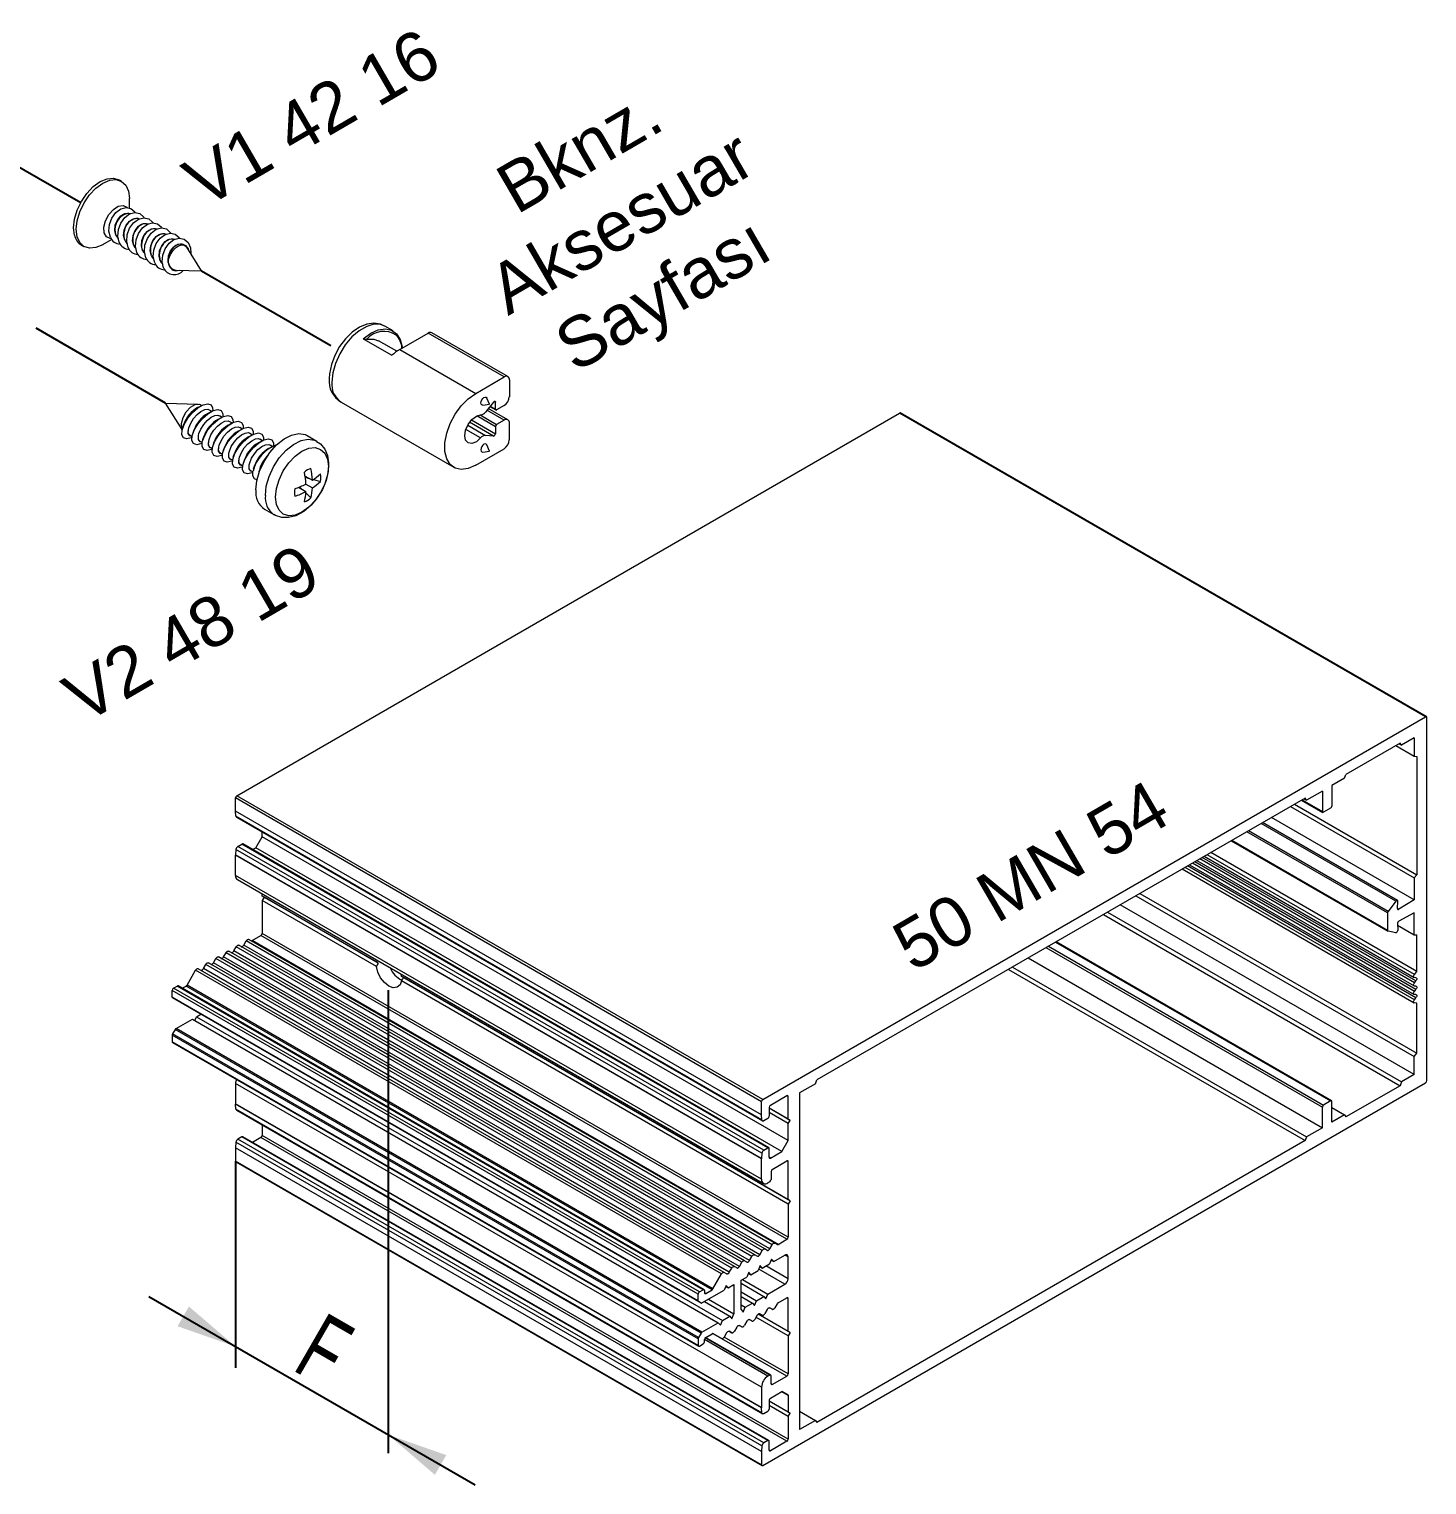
# Model space of a CAD drawing. Header units: millimetres. Extents: x 226 to 1066, y 456 to 1447.
# Drawn here: x 568.3 to 638.5, y 572.6 to 645.7 of the extents above; entities that cross this region are included whole.
import ezdxf

# ---------------------------------------------------------------- set-up
doc = ezdxf.new("R2010")
doc.units = ezdxf.units.MM
doc.linetypes.add('CENTER', pattern=[2, 1.25, -0.25, 0.25, -0.25])
doc.layers.add('nokta', color=140, linetype='Continuous')
doc.layers.add('SLD-0', color=179, linetype='Continuous')
doc.styles.add('SLDTEXTSTYLE0', font='TXT', dxfattribs={"width": 0.663, "bigfont": 'bigfont'})
doc.styles.get("Standard").update_dxf_attribs({"font": 'arial.ttf'})

# ---------------------------------------------------------------- blocks, each defined once
blk = doc.blocks.new('M.T.TİP-6D')
at = {"color": 5, "linetype": 'Continuous', "lineweight": 15}
for p, q in [((1006.159, 638.031), (1006.026, 638.108)), ((1006.551, 636.698), (1006.551, 637.166)), ((1005.215, 634.851), (1005.66, 635.108)), ((1004.136, 634.834), (1004.269, 634.757)), ((1009.344, 634.816), (1009.322, 634.828)), ((1010.172, 633.532), (1009.438, 634.719)), ((1008.895, 633.571), (1010.172, 633.532))]:
    blk.add_line(p, q, dxfattribs=at)
at = {"color": 7, "linetype": 'Continuous', "lineweight": 15}
for p, q in [((1019.795, 630.523), (1019.381, 630.762)), ((1018.294, 630.125), (1019.726, 629.298)), ((1019.981, 629.497), (1019.063, 630.027)), ((1020.124, 629.587), (1021.556, 630.414)), ((1025.374, 628.21), (1021.556, 630.414)), ((1025.554, 628.228), (1021.736, 630.432)), ((1020.124, 629.587), (1023.942, 627.383)), ((1023.942, 627.383), (1025.374, 628.21)), ((1025.629, 628.063), (1025.629, 627.218)), ((1024.632, 626.838), (1024.505, 627.149)), ((1011.945, 607.185), (1045.229, 626.399)), ((1017.176, 626.943), (1022.84, 623.673)), ((1024.299, 626.793), (1024.632, 626.838)), ((1024.833, 626.952), (1024.429, 626.449)), ((1025.554, 626.06), (1024.572, 626.627)), ((1024.65, 626.724), (1024.947, 626.552)), ((1024.929, 626.593), (1024.929, 626.943)), ((1025.374, 626.777), (1024.992, 626.556)), ((1071.639, 611.152), (1045.229, 626.399)), ((1071.684, 611.157), (1045.274, 626.403)), ((1024.929, 625.711), (1024.929, 625.361)), ((1025.374, 626.042), (1024.992, 625.821)), ((1025.629, 625.05), (1025.629, 625.895)), ((1024.833, 625.242), (1024.429, 625.278)), ((1023.942, 623.782), (1025.374, 624.609)), ((1024.299, 624.441), (1024.632, 624.487)), ((1024.632, 624.487), (1024.505, 624.797)), ((1038.356, 591.938), (1071.639, 611.152)), ((1071.703, 592.89), (1071.703, 611.116)), ((1070.357, 609.824), (1067.64, 608.256)), ((1070.144, 609.701), (1071.067, 609.168)), ((1070.303, 609.793), (1070.43, 609.719)), ((1070.43, 609.719), (1070.357, 609.824)), ((1071.067, 610.087), (1070.43, 609.719)), ((1071.067, 610.087), (1071.067, 609.168)), ((1071.067, 609.168), (1071.194, 609.157)), ((1071.194, 609.157), (1071.194, 603.221)), ((1067.566, 608.066), (1066.93, 607.699)), ((1067.566, 608.066), (1067.64, 608.256)), ((1066.453, 607.423), (1065.657, 606.964)), ((1066.453, 607.423), (1066.453, 606.394)), ((1066.93, 607.699), (1066.93, 606.67)), ((1038.292, 591.828), (1011.882, 607.074)), ((1011.882, 606.413), (1011.882, 607.074)), ((1038.356, 591.938), (1011.945, 607.185)), ((1065.584, 607.069), (1041.07, 592.917)), ((1064.856, 606.648), (1071.067, 603.063)), ((1065.057, 606.764), (1071.194, 603.221)), ((1065.408, 606.967), (1066.471, 606.353)), ((1065.53, 607.038), (1065.657, 606.964)), ((1065.657, 606.964), (1065.584, 607.069)), ((1038.292, 591.167), (1011.882, 606.413)), ((1038.292, 591.16), (1011.882, 606.407)), ((1011.902, 606.158), (1011.882, 606.407)), ((1038.312, 590.911), (1011.902, 606.158)), ((1011.929, 606.105), (1038.34, 590.859)), ((1071.067, 601.961), (1063.901, 606.097)), ((1066.866, 606.56), (1066.516, 606.358)), ((1012.9, 604.576), (1013.218, 605.127)), ((1013.218, 605.127), (1013.218, 605.361)), ((1039.629, 589.88), (1013.218, 605.127)), ((1070.221, 601.934), (1063.455, 605.84)), ((1011.902, 604.487), (1011.882, 604.215)), ((1038.312, 589.24), (1011.902, 604.487)), ((1011.997, 604.642), (1012.2, 604.759)), ((1038.407, 589.396), (1011.997, 604.642)), ((1038.61, 589.513), (1012.2, 604.759)), ((1038.655, 589.518), (1012.245, 604.764)), ((1012.735, 604.481), (1012.9, 604.576)), ((1039.31, 589.329), (1012.9, 604.576)), ((1061.878, 604.929), (1069.749, 600.385)), ((1038.292, 588.968), (1011.882, 604.215)), ((1038.292, 588.962), (1011.882, 604.208)), ((1011.882, 603.18), (1011.882, 604.208)), ((1059.785, 603.721), (1071.058, 597.213)), ((1060.152, 603.933), (1071.058, 597.638)), ((1060.52, 604.145), (1071.058, 598.062)), ((1071.194, 598.364), (1060.85, 604.336)), ((1038.292, 587.933), (1011.882, 603.18)), ((1011.975, 602.973), (1038.385, 587.727)), ((1059.417, 603.509), (1071.058, 596.789)), ((1071.067, 603.063), (1071.194, 603.221)), ((1071.067, 603.063), (1071.067, 601.961)), ((1013.218, 602.151), (1013.218, 602.256)), ((1057.296, 602.284), (1071.194, 594.261)), ((1018.953, 598.84), (1013.218, 602.151)), ((1013.314, 602.095), (1013.218, 602.151)), ((1013.314, 602.095), (1013.218, 601.93)), ((1013.218, 601.93), (1013.218, 600.277)), ((1018.953, 598.619), (1013.218, 601.93)), ((1019.041, 598.789), (1013.314, 602.095)), ((1071.067, 593.184), (1056.3, 601.709)), ((1057.095, 602.168), (1071.067, 594.103)), ((1070.14, 601.897), (1069.758, 601.379)), ((1070.228, 601.522), (1070.239, 601.89)), ((1071.067, 601.961), (1070.294, 601.484)), ((1055.463, 601.226), (1070.357, 592.628)), ((1055.663, 601.342), (1070.43, 592.817)), ((1069.73, 601.302), (1069.73, 600.427)), ((1070.228, 600.782), (1070.239, 600.426)), ((1071.067, 601.311), (1070.294, 600.896)), ((1071.067, 600.208), (1071.067, 601.311)), ((1012.714, 599.912), (1013.154, 600.166)), ((1039.565, 584.92), (1013.154, 600.166)), ((1039.629, 585.03), (1013.218, 600.277)), ((1070.14, 600.305), (1069.758, 600.382)), ((1070.231, 600.691), (1071.067, 600.208)), ((1071.067, 600.208), (1071.194, 600.197)), ((1071.194, 598.364), (1071.194, 600.197)), ((1011.283, 599.099), (1011.403, 599.307)), ((1037.813, 584.06), (1011.403, 599.307)), ((1037.948, 584.138), (1011.538, 599.385)), ((1011.792, 599.393), (1011.912, 599.6)), ((1038.203, 584.147), (1011.792, 599.393)), ((1038.322, 584.354), (1011.912, 599.6)), ((1038.457, 584.432), (1012.047, 599.678)), ((1012.301, 599.687), (1012.421, 599.894)), ((1038.712, 584.441), (1012.301, 599.687)), ((1038.831, 584.648), (1012.421, 599.894)), ((1038.966, 584.726), (1012.556, 599.972)), ((1039.124, 584.665), (1012.714, 599.912)), ((1066.911, 591.867), (1053.081, 599.851)), ((1010.265, 598.512), (1010.385, 598.719)), ((1036.795, 583.472), (1010.385, 598.719)), ((1036.93, 583.55), (1010.52, 598.797)), ((1010.774, 598.806), (1010.894, 599.013)), ((1037.185, 583.559), (1010.774, 598.806)), ((1037.304, 583.766), (1010.894, 599.013)), ((1037.439, 583.844), (1011.029, 599.091)), ((1037.694, 583.853), (1011.283, 599.099)), ((1018.974, 598.933), (1018.953, 598.84)), ((1050.89, 598.586), (1065.657, 590.062)), ((1051.686, 599.046), (1066.453, 590.521)), ((1009.445, 597.679), (1009.875, 598.425)), ((1036.286, 583.178), (1009.875, 598.425)), ((1036.421, 583.256), (1010.01, 598.503)), ((1036.675, 583.265), (1010.265, 598.512)), ((1020.211, 598.113), (1020.191, 598.231)), ((1039.629, 586.904), (1020.211, 598.113)), ((1039.629, 586.684), (1020.211, 597.893)), ((1039.724, 586.849), (1020.314, 598.054)), ((1050.69, 598.47), (1065.584, 589.872)), ((1071.074, 598.216), (1071.194, 598.364)), ((1071.154, 598.05), (1071.074, 598.057)), ((1071.074, 597.792), (1071.154, 597.891)), ((1035.11, 582.165), (1008.7, 597.411)), ((1008.7, 597.08), (1008.7, 597.411)), ((1035.11, 581.834), (1008.7, 597.08)), ((1008.763, 597.521), (1008.954, 597.631)), ((1035.174, 582.275), (1008.763, 597.521)), ((1035.365, 582.385), (1008.954, 597.631)), ((1035.41, 582.389), (1008.999, 597.636)), ((1009.203, 597.518), (1009.4, 597.631)), ((1035.81, 582.385), (1009.4, 597.631)), ((1035.855, 582.432), (1009.445, 597.679)), ((1071.154, 597.625), (1071.074, 597.633)), ((1071.074, 597.367), (1071.154, 597.466)), ((1071.154, 597.201), (1071.074, 597.208)), ((1035.129, 581.793), (1008.718, 597.039)), ((1008.846, 596.966), (1008.718, 597.039)), ((1035.256, 581.719), (1008.846, 596.966)), ((1071.074, 596.943), (1071.154, 597.042)), ((1071.194, 596.773), (1071.074, 596.784)), ((1071.194, 594.261), (1071.194, 596.773)), ((1008.891, 595.5), (1009.712, 595.974)), ((1009.712, 595.974), (1036.122, 580.728)), ((1009.836, 595.903), (1009.915, 596.091)), ((1009.915, 596.091), (1010.137, 596.22)), ((1009.915, 596.091), (1036.325, 580.845)), ((1035.11, 579.923), (1008.7, 595.17)), ((1008.7, 595.17), (1008.7, 594.839)), ((1008.846, 595.453), (1008.718, 595.232)), ((1035.129, 579.986), (1008.718, 595.232)), ((1035.256, 580.206), (1008.846, 595.453)), ((1035.301, 580.254), (1008.891, 595.5)), ((1035.11, 579.592), (1008.7, 594.839)), ((1008.718, 594.798), (1035.129, 579.551)), ((1071.067, 594.103), (1071.194, 594.261)), ((1071.067, 593.184), (1071.067, 594.103)), ((1038.292, 577.498), (1011.882, 592.744)), ((1011.882, 592.744), (1011.882, 591.715)), ((1038.356, 573.566), (1071.639, 592.78)), ((1040.997, 592.728), (1040.201, 592.269)), ((1040.997, 592.728), (1041.07, 592.917)), ((1070.43, 592.817), (1070.357, 592.628)), ((1071.067, 593.184), (1070.43, 592.817)), ((1039.565, 592.122), (1038.738, 591.644)), ((1039.629, 590.946), (1039.629, 592.085)), ((1040.201, 592.269), (1040.201, 575.366)), ((1070.357, 592.628), (1067.64, 591.059)), ((1038.292, 576.469), (1011.882, 591.715)), ((1038.292, 576.463), (1011.882, 591.709)), ((1011.902, 591.46), (1011.882, 591.709)), ((1038.312, 576.214), (1011.902, 591.46)), ((1011.929, 591.408), (1038.34, 576.161)), ((1038.292, 591.167), (1038.292, 591.828)), ((1038.674, 591.534), (1038.674, 591.093)), ((1039.629, 590.946), (1038.674, 591.497)), ((1039.724, 590.891), (1038.674, 591.497)), ((1039.629, 590.726), (1038.674, 591.277)), ((1066.453, 590.521), (1066.453, 591.55)), ((1066.866, 591.862), (1066.516, 591.66)), ((1066.93, 590.796), (1066.93, 591.825)), ((1066.93, 591.531), (1067.566, 591.164)), ((1013.218, 590.664), (1013.218, 590.135)), ((1038.312, 590.911), (1038.292, 591.16)), ((1038.61, 590.983), (1038.407, 590.866)), ((1039.629, 590.946), (1039.724, 590.891)), ((1039.629, 590.726), (1039.724, 590.891)), ((1039.629, 589.88), (1039.629, 590.726)), ((1066.453, 590.521), (1065.657, 590.062)), ((1067.566, 591.164), (1066.93, 590.796)), ((1067.566, 591.164), (1067.64, 591.059)), ((1011.902, 589.789), (1011.882, 589.517)), ((1038.312, 574.543), (1011.902, 589.789)), ((1012.2, 590.062), (1011.997, 589.944)), ((1038.407, 574.698), (1011.997, 589.944)), ((1038.61, 574.815), (1012.2, 590.062)), ((1038.655, 574.82), (1012.245, 590.066)), ((1013.154, 590.025), (1012.735, 589.783)), ((1039.565, 574.779), (1013.154, 590.025)), ((1039.629, 574.889), (1013.218, 590.135)), ((1039.31, 589.329), (1039.629, 589.88)), ((1065.584, 589.872), (1041.07, 575.721)), ((1065.657, 590.062), (1065.584, 589.872)), ((1038.292, 574.271), (1011.882, 589.517)), ((1038.292, 574.264), (1011.882, 589.511)), ((1011.882, 589.511), (1011.882, 588.849)), ((1038.312, 589.24), (1038.292, 588.968)), ((1038.407, 589.396), (1038.61, 589.513)), ((1038.674, 589.035), (1038.674, 589.476)), ((1038.738, 588.999), (1039.31, 589.329)), ((1038.292, 573.603), (1011.882, 588.849)), ((1011.9, 588.808), (1038.311, 573.562)), ((1038.292, 587.933), (1038.292, 588.962)), ((1038.769, 588.319), (1038.769, 587.915)), ((1038.833, 588.429), (1039.565, 588.852)), ((1039.629, 586.904), (1039.629, 588.815)), ((1038.706, 587.804), (1038.61, 587.749)), ((1039.724, 586.849), (1039.629, 586.904)), ((1039.724, 586.849), (1039.629, 586.684)), ((1039.629, 586.684), (1039.629, 585.03)), ((1039.079, 584.661), (1038.966, 584.726)), ((1039.124, 584.665), (1039.565, 584.92)), ((1037.694, 583.853), (1037.813, 584.06)), ((1038.068, 584.069), (1037.948, 584.138)), ((1038.203, 584.147), (1038.322, 584.354)), ((1038.577, 584.363), (1038.457, 584.432)), ((1038.801, 583.928), (1038.7, 583.686)), ((1038.712, 584.441), (1038.831, 584.648)), ((1038.903, 583.803), (1038.801, 583.928)), ((1038.903, 583.803), (1039.469, 584.13)), ((1039.629, 582.936), (1039.629, 584.038)), ((1036.54, 583.187), (1036.421, 583.256)), ((1036.675, 583.265), (1036.795, 583.472)), ((1037.05, 583.481), (1036.93, 583.55)), ((1037.185, 583.559), (1037.304, 583.766)), ((1037.559, 583.775), (1037.439, 583.844)), ((1037.656, 583.267), (1037.554, 583.024)), ((1037.633, 583.213), (1037.757, 583.141)), ((1037.757, 583.141), (1037.656, 583.267)), ((1037.757, 583.141), (1038.127, 583.355)), ((1038.228, 583.597), (1038.127, 583.355)), ((1038.206, 583.544), (1038.33, 583.472)), ((1038.33, 583.472), (1038.228, 583.597)), ((1038.33, 583.472), (1038.7, 583.686)), ((1038.779, 583.874), (1038.903, 583.803)), ((1035.855, 582.432), (1036.286, 583.178)), ((1036.51, 582.605), (1036.409, 582.363)), ((1036.488, 582.552), (1036.612, 582.48)), ((1036.612, 582.48), (1036.51, 582.605)), ((1036.612, 582.48), (1036.898, 582.645)), ((1036.898, 582.645), (1036.898, 581.176)), ((1037.268, 582.859), (1037.554, 583.024)), ((1037.268, 581.389), (1037.268, 582.859)), ((1037.268, 582.712), (1038.414, 582.051)), ((1037.343, 582.902), (1038.616, 582.168)), ((1038.616, 582.168), (1039.469, 582.66)), ((1035.11, 581.834), (1035.11, 582.165)), ((1035.256, 581.719), (1035.129, 581.793)), ((1035.174, 582.275), (1035.365, 582.385)), ((1035.301, 581.724), (1036.409, 582.363)), ((1035.422, 581.794), (1036.695, 581.059)), ((1035.428, 582.348), (1035.428, 582.238)), ((1035.492, 582.201), (1035.81, 582.385)), ((1035.625, 581.911), (1036.898, 581.176)), ((1037.268, 582.285), (1038.043, 581.837)), ((1037.268, 582.051), (1037.841, 581.72)), ((1037.942, 581.595), (1038.043, 581.837)), ((1038.043, 581.837), (1038.414, 582.051)), ((1038.414, 582.051), (1038.515, 581.925)), ((1038.515, 581.925), (1038.616, 582.168)), ((1039.124, 581.726), (1039.565, 581.98)), ((1039.629, 580.29), (1039.629, 581.944)), ((1036.325, 580.845), (1036.695, 581.059)), ((1036.695, 581.059), (1036.797, 580.933)), ((1036.797, 580.933), (1036.898, 581.176)), ((1037.268, 581.623), (1037.471, 581.506)), ((1037.268, 581.389), (1037.369, 581.264)), ((1037.369, 581.264), (1037.471, 581.506)), ((1037.471, 581.506), (1037.841, 581.72)), ((1037.841, 581.72), (1037.942, 581.595)), ((1038.068, 581.103), (1037.948, 580.896)), ((1039.629, 580.07), (1038.011, 581.004)), ((1039.629, 580.29), (1038.118, 581.162)), ((1039.724, 580.235), (1038.118, 581.162)), ((1038.322, 581.112), (1038.202, 581.181)), ((1038.203, 581.181), (1038.322, 581.112)), ((1038.577, 581.397), (1038.457, 581.19)), ((1038.831, 581.406), (1038.711, 581.475)), ((1038.712, 581.475), (1038.831, 581.406)), ((1039.079, 581.678), (1038.966, 581.483)), ((1035.301, 580.254), (1036.122, 580.728)), ((1036.122, 580.728), (1036.224, 580.603)), ((1036.224, 580.603), (1036.325, 580.845)), ((1036.795, 580.23), (1036.674, 580.3)), ((1036.675, 580.299), (1036.795, 580.23)), ((1037.05, 580.515), (1036.93, 580.308)), ((1037.304, 580.524), (1037.183, 580.594)), ((1037.185, 580.593), (1037.304, 580.524)), ((1037.559, 580.809), (1037.439, 580.602)), ((1037.813, 580.818), (1037.693, 580.887)), ((1037.694, 580.887), (1037.813, 580.818)), ((1039.724, 580.235), (1039.629, 580.29)), ((1035.11, 579.923), (1035.11, 579.592)), ((1035.256, 580.206), (1035.129, 579.986)), ((1035.174, 579.556), (1035.365, 579.666)), ((1035.428, 579.776), (1035.428, 579.886)), ((1038.751, 578.108), (1035.486, 579.993)), ((1035.492, 579.997), (1035.81, 580.18)), ((1036.286, 579.936), (1035.853, 580.186)), ((1035.855, 580.185), (1036.286, 579.936)), ((1036.54, 580.221), (1036.421, 580.014)), ((1039.724, 580.235), (1039.629, 580.07)), ((1039.629, 580.07), (1039.629, 578.159)), ((1038.706, 578.104), (1038.61, 578.049)), ((1038.292, 577.498), (1038.292, 576.469)), ((1038.769, 577.663), (1038.769, 578.067)), ((1038.833, 577.626), (1039.565, 578.049)), ((1038.674, 576.836), (1038.674, 576.395)), ((1039.629, 576.248), (1038.674, 576.799)), ((1039.724, 576.193), (1038.674, 576.799)), ((1038.738, 576.946), (1039.31, 577.277)), ((1039.31, 577.277), (1039.629, 577.093)), ((1039.629, 577.093), (1039.31, 577.277)), ((1039.629, 577.093), (1039.629, 576.248)), ((1038.312, 576.214), (1038.292, 576.463)), ((1038.407, 576.168), (1038.61, 576.285)), ((1039.629, 576.028), (1038.674, 576.579)), ((1039.629, 576.248), (1039.724, 576.193)), ((1039.629, 576.028), (1039.724, 576.193)), ((1039.629, 576.028), (1039.629, 574.889)), ((1040.201, 576.285), (1040.997, 575.826)), ((1040.997, 575.826), (1040.201, 575.366)), ((1040.997, 575.826), (1041.07, 575.721)), ((1038.312, 574.543), (1038.292, 574.271)), ((1038.61, 574.815), (1038.407, 574.698)), ((1038.674, 574.338), (1038.674, 574.779)), ((1039.565, 574.779), (1038.738, 574.301)), ((1038.292, 574.264), (1038.292, 573.603))]:
    blk.add_line(p, q, dxfattribs=at)
at = {"color": 8, "linetype": 'Continuous', "lineweight": 15}
for p, q in [((1025.374, 626.042), (1024.505, 626.544)), ((1024.667, 626.744), (1024.929, 626.593)), ((1024.929, 626.943), (1024.865, 626.98)), ((1024.189, 625.149), (1023.443, 625.579)), ((1023.539, 625.792), (1024.429, 625.278)), ((1024.833, 625.242), (1023.631, 625.936)), ((1023.729, 626.053), (1024.929, 625.361)), ((1024.929, 625.711), (1023.992, 626.252)), ((1024.163, 626.3), (1024.992, 625.821)), ((1065.434, 606.982), (1066.453, 606.394)), ((1069.73, 601.302), (1062.662, 605.382)), ((1069.758, 601.379), (1062.743, 605.429)), ((1070.14, 601.897), (1063.382, 605.798)), ((1069.73, 600.427), (1061.904, 604.945)), ((1071.154, 597.042), (1059.685, 603.663)), ((1071.074, 597.367), (1059.927, 603.803)), ((1071.154, 597.466), (1060.052, 603.875)), ((1071.074, 597.792), (1060.294, 604.015)), ((1071.154, 597.891), (1060.42, 604.087)), ((1071.074, 598.216), (1060.662, 604.227)), ((1071.074, 596.943), (1059.559, 603.591)), ((1070.294, 601.484), (1070.228, 601.522)), ((1052.577, 599.56), (1066.453, 591.55)), ((1052.704, 599.634), (1066.516, 591.66)), ((1053.054, 599.836), (1066.866, 591.862)), ((1039.629, 592.085), (1039.565, 592.122)), ((1038.738, 588.999), (1038.674, 589.035)), ((1039.629, 588.815), (1039.565, 588.852)), ((1039.629, 584.038), (1039.469, 584.13)), ((1039.469, 582.66), (1038.154, 583.42)), ((1039.629, 582.936), (1038.515, 583.579)), ((1035.492, 582.201), (1035.428, 582.238)), ((1039.629, 581.944), (1039.565, 581.98)), ((1038.61, 578.049), (1035.428, 579.886)), ((1038.706, 578.104), (1035.465, 579.975)), ((1039.565, 578.049), (1036.306, 579.93)), ((1039.629, 578.159), (1036.419, 580.012)), ((1038.833, 577.626), (1038.769, 577.663)), ((1038.738, 574.301), (1038.674, 574.338))]:
    blk.add_line(p, q, dxfattribs=at)
at = {"color": 1}
for p, q in [((1019.55, 597.43), (1019.55, 574.188)), ((1011.882, 588.849), (1011.882, 578.468)), ((1007.523, 582.05), (1023.909, 572.59))]:
    blk.add_line(p, q, dxfattribs=at)
at = {"color": 5, "linetype": 'Continuous', "lineweight": 15, "flags": 128}
for points in [[(1003.79, 635.329), (1003.745, 635.703), (1003.791, 636.129), (1003.925, 636.578), (1004.138, 637.02), (1004.415, 637.425), (1004.738, 637.765), (1005.084, 638.016), (1005.43, 638.162), (1005.752, 638.193), (1006.026, 638.108)], [(1003.923, 635.252), (1003.878, 635.626), (1003.924, 636.052), (1004.058, 636.501), (1004.271, 636.943), (1004.549, 637.348), (1004.871, 637.688), (1005.217, 637.939), (1005.563, 638.085), (1005.885, 638.116), (1006.161, 638.03), (1006.373, 637.832), (1006.506, 637.536), (1006.551, 637.166)], [(1005.288, 635.445), (1005.272, 635.724), (1005.353, 636.045), (1005.519, 636.358), (1005.744, 636.615), (1005.994, 636.778), (1006.231, 636.821), (1006.419, 636.738), (1006.438, 636.719)], [(1005.594, 635.227), (1005.523, 635.526), (1005.55, 635.861), (1005.67, 636.189), (1005.868, 636.464), (1006.116, 636.649), (1006.381, 636.72), (1006.628, 636.667), (1006.822, 636.497), (1006.845, 636.463)], [(1005.874, 635.327), (1005.816, 635.562), (1005.842, 635.829), (1005.946, 636.085), (1006.113, 636.29), (1006.316, 636.412), (1006.524, 636.432), (1006.601, 636.41)], [(1006.039, 634.97), (1005.969, 635.268), (1005.996, 635.604), (1006.116, 635.932), (1006.314, 636.207), (1006.562, 636.392), (1006.827, 636.463), (1007.073, 636.41), (1007.268, 636.239), (1007.29, 636.206)], [(1006.32, 635.07), (1006.262, 635.305), (1006.287, 635.572), (1006.391, 635.828), (1006.558, 636.033), (1006.762, 636.155), (1006.97, 636.175), (1007.046, 636.153)], [(1006.485, 634.713), (1006.414, 635.011), (1006.441, 635.347), (1006.561, 635.674), (1006.759, 635.95), (1007.007, 636.135), (1007.272, 636.206), (1007.519, 636.153), (1007.713, 635.982), (1007.736, 635.949)], [(1006.765, 634.813), (1006.707, 635.048), (1006.733, 635.314), (1006.837, 635.57), (1007.004, 635.776), (1007.207, 635.898), (1007.415, 635.918), (1007.492, 635.896)], [(1006.93, 634.455), (1006.86, 634.754), (1006.887, 635.09), (1007.007, 635.417), (1007.204, 635.692), (1007.453, 635.878), (1007.718, 635.949), (1007.964, 635.895), (1008.159, 635.725), (1008.181, 635.692)], [(1005.215, 634.851), (1005.211, 634.849), (1004.866, 634.703), (1004.544, 634.672), (1004.267, 634.759), (1004.056, 634.956), (1003.923, 635.252)], [(1005.625, 635.164), (1005.586, 635.166), (1005.398, 635.249), (1005.288, 635.445)], [(1005.874, 635.327), (1005.962, 635.179), (1005.999, 635.154)], [(1007.211, 634.556), (1007.153, 634.791), (1007.178, 635.057), (1007.282, 635.313), (1007.449, 635.518), (1007.653, 635.641), (1007.861, 635.661), (1007.937, 635.639)], [(1007.376, 634.198), (1007.305, 634.497), (1007.332, 634.833), (1007.452, 635.16), (1007.65, 635.435), (1007.898, 635.621), (1008.163, 635.692), (1008.41, 635.638), (1008.604, 635.468), (1008.626, 635.435)], [(1007.656, 634.298), (1007.598, 634.534), (1007.623, 634.8), (1007.728, 635.056), (1007.895, 635.261), (1008.098, 635.384), (1008.306, 635.404), (1008.383, 635.382)], [(1007.821, 633.941), (1007.751, 634.24), (1007.778, 634.575), (1007.898, 634.903), (1008.095, 635.178), (1008.344, 635.364), (1008.609, 635.434), (1008.855, 635.381), (1009.05, 635.211), (1009.072, 635.178)], [(1008.102, 634.041), (1008.044, 634.276), (1008.069, 634.543), (1008.173, 634.799), (1008.34, 635.004), (1008.544, 635.126), (1008.752, 635.146), (1008.828, 635.125)], [(1008.267, 633.684), (1008.196, 633.983), (1008.223, 634.318), (1008.343, 634.646), (1008.541, 634.921), (1008.789, 635.106), (1009.054, 635.177), (1009.301, 635.124), (1009.495, 634.954), (1009.611, 634.689), (1009.636, 634.399)], [(1006.32, 635.07), (1006.364, 634.981), (1006.444, 634.899)], [(1006.765, 634.813), (1006.809, 634.724), (1006.889, 634.642)], [(1007.211, 634.556), (1007.255, 634.467), (1007.334, 634.385)], [(1008.541, 633.797), (1008.489, 634.032), (1008.517, 634.294), (1008.621, 634.545), (1008.786, 634.747), (1008.986, 634.868), (1009.191, 634.89), (1009.369, 634.81), (1009.494, 634.64), (1009.509, 634.604)], [(1008.503, 633.96), (1008.535, 634.152), (1008.613, 634.351), (1008.727, 634.536), (1008.868, 634.689), (1009.022, 634.796), (1009.172, 634.845), (1009.306, 634.833), (1009.409, 634.761)], [(1007.656, 634.298), (1007.7, 634.21), (1007.78, 634.128)], [(1008.102, 634.041), (1008.146, 633.953), (1008.225, 633.87)]]:
    blk.add_lwpolyline(points, dxfattribs=at)
at = {"color": 7, "linetype": 'Continuous', "lineweight": 15, "flags": 128}
for points in [[(1019.356, 630.76), (1019.155, 630.859), (1018.818, 630.904), (1018.47, 630.853), (1018.107, 630.705), (1017.743, 630.459), (1017.4, 630.128), (1017.102, 629.733), (1016.862, 629.295), (1016.691, 628.834), (1016.6, 628.369), (1016.587, 628.136)], [(1018.294, 630.125), (1018.67, 630.401), (1019.047, 630.572), (1019.403, 630.626), (1019.717, 630.562), (1019.97, 630.382), (1020.148, 630.098), (1020.24, 629.726), (1020.246, 629.658)], [(1018.48, 630.115), (1018.823, 630.115), (1019.063, 630.027)], [(1023.942, 623.782), (1023.569, 623.619), (1023.218, 623.57), (1022.908, 623.638), (1022.659, 623.819), (1022.485, 624.103), (1022.395, 624.472), (1022.395, 624.906), (1022.485, 625.38), (1022.659, 625.865), (1022.908, 626.334), (1023.218, 626.759), (1023.569, 627.115), (1023.942, 627.383)], [(1024.299, 626.793), (1024.295, 626.792), (1024.244, 626.802), (1024.209, 626.842), (1024.197, 626.905), (1024.209, 626.983), (1024.244, 627.062), (1024.295, 627.132), (1024.356, 627.181), (1024.417, 627.202), (1024.469, 627.192), (1024.503, 627.152), (1024.505, 627.149)], [(1024.833, 626.952), (1024.849, 626.968), (1024.865, 626.98), (1024.882, 626.987), (1024.897, 626.989), (1024.91, 626.985), (1024.92, 626.975), (1024.927, 626.961), (1024.929, 626.943)], [(1024.189, 625.149), (1023.972, 624.958), (1023.75, 624.868), (1023.559, 624.895), (1023.431, 625.033), (1023.386, 625.261), (1023.431, 625.541), (1023.559, 625.828), (1023.75, 626.075), (1023.972, 626.242), (1024.189, 626.302)], [(1024.505, 624.797), (1024.503, 624.801), (1024.469, 624.841), (1024.417, 624.851), (1024.356, 624.829), (1024.295, 624.78), (1024.244, 624.711), (1024.209, 624.631), (1024.197, 624.554)], [(1024.197, 624.554), (1024.209, 624.491), (1024.244, 624.451), (1024.295, 624.441), (1024.299, 624.441)], [(1070.239, 601.89), (1070.237, 601.909), (1070.231, 601.924), (1070.22, 601.934), (1070.206, 601.938), (1070.19, 601.936), (1070.173, 601.928), (1070.156, 601.914), (1070.14, 601.897)], [(1011.403, 599.307), (1011.417, 599.329), (1011.434, 599.348), (1011.452, 599.365), (1011.47, 599.378), (1011.489, 599.386), (1011.507, 599.391), (1011.523, 599.39), (1011.538, 599.385)], [(1011.657, 599.315), (1011.672, 599.31), (1011.688, 599.309), (1011.706, 599.314), (1011.725, 599.322), (1011.743, 599.335), (1011.761, 599.352), (1011.778, 599.371), (1011.792, 599.393)], [(1011.912, 599.6), (1011.926, 599.623), (1011.943, 599.642), (1011.961, 599.659), (1011.979, 599.672), (1011.998, 599.68), (1012.016, 599.684), (1012.032, 599.684), (1012.047, 599.678)], [(1012.166, 599.609), (1012.181, 599.604), (1012.197, 599.603), (1012.215, 599.607), (1012.234, 599.616), (1012.253, 599.629), (1012.271, 599.646), (1012.287, 599.665), (1012.301, 599.687)], [(1012.421, 599.894), (1012.436, 599.916), (1012.452, 599.936), (1012.47, 599.953), (1012.489, 599.966), (1012.507, 599.974), (1012.525, 599.978), (1012.542, 599.978), (1012.556, 599.972)], [(1010.385, 598.719), (1010.399, 598.741), (1010.416, 598.761), (1010.433, 598.777), (1010.452, 598.79), (1010.471, 598.799), (1010.489, 598.803), (1010.505, 598.802), (1010.52, 598.797)], [(1010.639, 598.728), (1010.654, 598.722), (1010.67, 598.722), (1010.688, 598.726), (1010.707, 598.734), (1010.725, 598.747), (1010.743, 598.764), (1010.76, 598.784), (1010.774, 598.806)], [(1010.894, 599.013), (1010.908, 599.035), (1010.925, 599.054), (1010.943, 599.071), (1010.961, 599.084), (1010.98, 599.093), (1010.998, 599.097), (1011.014, 599.096), (1011.029, 599.091)], [(1011.148, 599.022), (1011.163, 599.016), (1011.179, 599.016), (1011.197, 599.02), (1011.216, 599.028), (1011.234, 599.041), (1011.252, 599.058), (1011.269, 599.077), (1011.283, 599.099)], [(1020.211, 597.893), (1020.139, 597.689), (1019.997, 597.57), (1019.803, 597.55), (1019.582, 597.632), (1019.361, 597.805), (1019.167, 598.049), (1019.025, 598.332), (1018.953, 598.619)], [(1009.875, 598.425), (1009.89, 598.447), (1009.906, 598.467), (1009.924, 598.483), (1009.943, 598.496), (1009.962, 598.505), (1009.979, 598.509), (1009.996, 598.508), (1010.01, 598.503)], [(1010.13, 598.434), (1010.144, 598.428), (1010.161, 598.428), (1010.179, 598.432), (1010.198, 598.44), (1010.216, 598.453), (1010.234, 598.47), (1010.251, 598.49), (1010.265, 598.512)], [(1071.074, 598.057), (1071.058, 598.062), (1071.045, 598.074), (1071.037, 598.091), (1071.035, 598.113), (1071.037, 598.139), (1071.045, 598.165), (1071.058, 598.192), (1071.074, 598.216)], [(1071.154, 598.05), (1071.171, 598.045), (1071.183, 598.033), (1071.191, 598.015), (1071.194, 597.993), (1071.191, 597.968), (1071.183, 597.941), (1071.171, 597.915), (1071.154, 597.891)], [(1071.074, 597.633), (1071.058, 597.638), (1071.045, 597.649), (1071.037, 597.667), (1071.035, 597.689), (1071.037, 597.714), (1071.045, 597.741), (1071.058, 597.768), (1071.074, 597.792)], [(1071.074, 597.208), (1071.058, 597.213), (1071.045, 597.225), (1071.037, 597.243), (1071.035, 597.265), (1071.037, 597.29), (1071.045, 597.317), (1071.058, 597.343), (1071.074, 597.367)], [(1071.154, 597.625), (1071.171, 597.62), (1071.183, 597.609), (1071.191, 597.591), (1071.194, 597.569), (1071.191, 597.543), (1071.183, 597.517), (1071.171, 597.49), (1071.154, 597.466)], [(1071.154, 597.201), (1071.171, 597.196), (1071.183, 597.184), (1071.191, 597.167), (1071.194, 597.145), (1071.191, 597.119), (1071.183, 597.092), (1071.171, 597.066), (1071.154, 597.042)], [(1071.074, 596.784), (1071.058, 596.789), (1071.045, 596.801), (1071.037, 596.818), (1071.035, 596.841), (1071.037, 596.866), (1071.045, 596.893), (1071.058, 596.919), (1071.074, 596.943)], [(1038.407, 590.866), (1038.39, 590.857), (1038.373, 590.853), (1038.357, 590.853), (1038.343, 590.857), (1038.331, 590.866), (1038.322, 590.878), (1038.315, 590.893), (1038.312, 590.911)], [(1038.831, 584.648), (1038.846, 584.67), (1038.862, 584.69), (1038.88, 584.706), (1038.899, 584.719), (1038.918, 584.728), (1038.936, 584.732), (1038.952, 584.731), (1038.966, 584.726)], [(1037.813, 584.06), (1037.828, 584.082), (1037.844, 584.102), (1037.862, 584.119), (1037.881, 584.131), (1037.899, 584.14), (1037.917, 584.144), (1037.934, 584.143), (1037.948, 584.138)], [(1038.068, 584.069), (1038.082, 584.064), (1038.099, 584.063), (1038.117, 584.067), (1038.135, 584.076), (1038.154, 584.089), (1038.172, 584.105), (1038.188, 584.125), (1038.203, 584.147)], [(1038.322, 584.354), (1038.337, 584.376), (1038.353, 584.396), (1038.371, 584.412), (1038.39, 584.425), (1038.408, 584.434), (1038.426, 584.438), (1038.443, 584.437), (1038.457, 584.432)], [(1038.577, 584.363), (1038.591, 584.358), (1038.608, 584.357), (1038.626, 584.361), (1038.644, 584.37), (1038.663, 584.382), (1038.681, 584.399), (1038.697, 584.419), (1038.712, 584.441)], [(1036.286, 583.178), (1036.3, 583.2), (1036.317, 583.22), (1036.335, 583.237), (1036.353, 583.25), (1036.372, 583.258), (1036.39, 583.262), (1036.406, 583.262), (1036.421, 583.256)], [(1036.54, 583.187), (1036.555, 583.182), (1036.571, 583.181), (1036.589, 583.185), (1036.608, 583.194), (1036.627, 583.207), (1036.644, 583.223), (1036.661, 583.243), (1036.675, 583.265)], [(1036.795, 583.472), (1036.809, 583.494), (1036.826, 583.514), (1036.844, 583.531), (1036.863, 583.544), (1036.881, 583.552), (1036.899, 583.556), (1036.916, 583.556), (1036.93, 583.55)], [(1037.05, 583.481), (1037.064, 583.476), (1037.081, 583.475), (1037.098, 583.479), (1037.117, 583.488), (1037.136, 583.501), (1037.154, 583.517), (1037.17, 583.537), (1037.185, 583.559)], [(1037.304, 583.766), (1037.319, 583.788), (1037.335, 583.808), (1037.353, 583.825), (1037.372, 583.837), (1037.39, 583.846), (1037.408, 583.85), (1037.425, 583.85), (1037.439, 583.844)], [(1037.559, 583.775), (1037.573, 583.77), (1037.59, 583.769), (1037.608, 583.773), (1037.626, 583.782), (1037.645, 583.795), (1037.663, 583.811), (1037.679, 583.831), (1037.694, 583.853)], [(1038.068, 581.103), (1038.082, 581.125), (1038.099, 581.145), (1038.117, 581.161), (1038.135, 581.174), (1038.154, 581.183), (1038.172, 581.187), (1038.188, 581.186), (1038.203, 581.181)], [(1038.322, 581.112), (1038.337, 581.106), (1038.353, 581.106), (1038.371, 581.11), (1038.39, 581.118), (1038.408, 581.131), (1038.426, 581.148), (1038.443, 581.168), (1038.457, 581.19)], [(1038.577, 581.397), (1038.591, 581.419), (1038.608, 581.438), (1038.626, 581.455), (1038.644, 581.468), (1038.663, 581.477), (1038.681, 581.481), (1038.697, 581.48), (1038.712, 581.475)], [(1038.831, 581.406), (1038.846, 581.4), (1038.862, 581.4), (1038.88, 581.404), (1038.899, 581.412), (1038.918, 581.425), (1038.936, 581.442), (1038.952, 581.461), (1038.966, 581.483)], [(1036.54, 580.221), (1036.555, 580.243), (1036.571, 580.263), (1036.589, 580.279), (1036.608, 580.292), (1036.627, 580.301), (1036.644, 580.305), (1036.661, 580.304), (1036.675, 580.299)], [(1036.795, 580.23), (1036.809, 580.225), (1036.826, 580.224), (1036.844, 580.228), (1036.863, 580.237), (1036.881, 580.249), (1036.899, 580.266), (1036.916, 580.286), (1036.93, 580.308)], [(1037.05, 580.515), (1037.064, 580.537), (1037.081, 580.557), (1037.098, 580.573), (1037.117, 580.586), (1037.136, 580.595), (1037.154, 580.599), (1037.17, 580.598), (1037.185, 580.593)], [(1037.304, 580.524), (1037.319, 580.518), (1037.335, 580.518), (1037.353, 580.522), (1037.372, 580.531), (1037.39, 580.543), (1037.408, 580.56), (1037.425, 580.58), (1037.439, 580.602)], [(1037.559, 580.809), (1037.573, 580.831), (1037.59, 580.851), (1037.608, 580.867), (1037.626, 580.88), (1037.645, 580.889), (1037.663, 580.893), (1037.679, 580.892), (1037.694, 580.887)], [(1037.813, 580.818), (1037.828, 580.812), (1037.844, 580.812), (1037.862, 580.816), (1037.881, 580.824), (1037.899, 580.837), (1037.917, 580.854), (1037.934, 580.874), (1037.948, 580.896)], [(1036.286, 579.936), (1036.3, 579.931), (1036.317, 579.93), (1036.335, 579.934), (1036.353, 579.943), (1036.372, 579.956), (1036.39, 579.972), (1036.406, 579.992), (1036.421, 580.014)], [(1038.407, 576.168), (1038.39, 576.16), (1038.373, 576.155), (1038.357, 576.155), (1038.343, 576.16), (1038.331, 576.168), (1038.322, 576.18), (1038.315, 576.195), (1038.312, 576.214)]]:
    blk.add_lwpolyline(points, dxfattribs=at)
at = {"color": 8, "linetype": 'Continuous', "lineweight": 15, "flags": 128}
blk.add_lwpolyline([(1019.381, 630.762), (1019.164, 630.845), (1018.831, 630.855), (1018.466, 630.748), (1018.091, 630.531), (1017.726, 630.217), (1017.393, 629.823), (1017.111, 629.373), (1016.898, 628.892), (1016.765, 628.409), (1016.719, 627.952)], dxfattribs=at)
at = {"color": 5, "linetype": 'Continuous', "lineweight": 15}
for centre, radius, start, end in [((1006.67, 635.596), 0.852, 104.38012, 158.57295), ((1006.548, 635.735), 0.692, 97.38842, 165.56466), ((1004.522, 635.473), 0.746, 191.12354, 238.89328), ((1006.091, 635.411), 0.53, 200.30324, 269.45292), ((1006.537, 635.154), 0.53, 200.30324, 269.45292), ((1006.982, 634.897), 0.53, 200.30324, 269.45292), ((1007.428, 634.64), 0.53, 200.30324, 269.45292), ((1007.873, 634.382), 0.53, 200.30324, 269.45292), ((1008.319, 634.125), 0.53, 200.30324, 269.45292), ((1008.8, 633.934), 0.589, 205.10171, 320.61324), ((1008.908, 633.934), 0.391, 200.45979, 290.10674)]:
    blk.add_arc(centre, radius, start, end, dxfattribs=at)
at = {"color": 7, "linetype": 'Continuous', "lineweight": 15}
for centre, radius, start, end in [((1018.402, 630.401), 0.296, 248.6914, 285.33991), ((1019.178, 629.574), 1.064, 4.33228, 43.63492), ((1021.661, 630.267), 0.181, 65.69288, 125.61758), ((1021.378, 627.445), 2.482, 120.3344, 131.70414), ((1017.785, 627.996), 1.206, 173.35569, 239.65145), ((1025.474, 628.088), 0.157, 350.78596, 129.20329), ((1025.076, 627.243), 0.553, 302.60548, 357.39452), ((1024.144, 626.644), 0.345, 277.47682, 325.67657), ((1024.968, 626.587), 0.0393, 170.78596, 309.20329), ((1045.255, 626.362), 0.0453, 65.69288, 125.61758), ((1025.067, 625.705), 0.138, 122.60548, 177.39452), ((1025.474, 625.92), 0.157, 350.78596, 129.20329), ((1024.444, 624.964), 0.315, 92.69482, 144.03722), ((1024.81, 625.358), 0.119, 281.21897, 1.19189), ((1025.076, 625.075), 0.553, 302.60548, 357.39452), ((1071.664, 611.122), 0.0393, 350.78596, 129.20329), ((1012.02, 607.068), 0.138, 122.60548, 177.39452), ((1066.792, 606.676), 0.138, 302.60548, 357.39452), ((1011.961, 606.413), 0.0794, 179.94965, 184.47747), ((1011.965, 606.157), 0.0628, 179.64951, 235.89625), ((1066.491, 606.388), 0.0393, 170.78596, 309.20329), ((1012.11, 604.466), 0.21, 122.80086, 174.311), ((1012.226, 604.723), 0.0453, 65.69288, 125.61758), ((1011.972, 604.208), 0.0904, 175.80602, 179.95582), ((1012.102, 603.155), 0.222, 173.70115, 234.98667), ((1070.267, 601.514), 0.04, 168.31177, 311.67748), ((1069.866, 601.296), 0.136, 142.5075, 177.51399), ((1070.365, 600.779), 0.137, 121.2458, 178.7542), ((1013.08, 600.283), 0.138, 302.60548, 357.39452), ((1069.77, 600.421), 0.0407, 171.63351, 252.55455), ((1070.124, 600.419), 0.115, 277.90099, 3.29732), ((1012.687, 599.949), 0.0457, 247.38026, 305.46899), ((1020.809, 599.049), 1.265, 203.5736, 242.8864), ((1008.745, 597.076), 0.0453, 174.37962, 234.30196), ((1008.838, 597.405), 0.138, 122.60548, 177.39452), ((1008.981, 597.595), 0.0453, 65.69288, 125.61758), ((1009.331, 597.742), 0.13, 301.95467, 331.14439), ((1008.829, 595.165), 0.13, 148.85627, 178.0435), ((1008.959, 595.39), 0.13, 121.95467, 151.14439), ((1008.743, 594.833), 0.0432, 172.74417, 235.94365), ((1012.472, 592.732), 0.59, 158.52114, 178.7922), ((1071.565, 592.897), 0.138, 302.60548, 357.39452), ((1039.59, 592.091), 0.0393, 350.78596, 129.20329), ((1011.961, 591.715), 0.0794, 179.94965, 184.47747), ((1011.965, 591.46), 0.0628, 179.64951, 235.89625), ((1038.43, 591.822), 0.138, 122.60548, 177.39452), ((1038.812, 591.528), 0.138, 122.60548, 177.39452), ((1066.591, 591.543), 0.138, 122.60548, 177.39452), ((1066.891, 591.832), 0.0393, 350.78596, 129.20329), ((1038.371, 591.167), 0.0794, 179.94965, 184.47747), ((1038.536, 591.099), 0.138, 302.60548, 357.39452), ((1012.11, 589.768), 0.21, 122.80086, 174.311), ((1012.226, 590.025), 0.0453, 65.69288, 125.61758), ((1013.08, 590.141), 0.138, 302.60548, 357.39452), ((1011.972, 589.511), 0.0904, 175.80602, 179.95582), ((1038.521, 589.219), 0.21, 122.80086, 174.311), ((1038.635, 589.483), 0.0393, 350.78596, 129.20329), ((1011.926, 588.844), 0.0444, 173.70115, 234.98667), ((1038.383, 588.962), 0.0904, 175.80602, 179.95582), ((1038.713, 589.029), 0.0393, 170.78596, 309.20329), ((1038.908, 588.313), 0.138, 122.60548, 177.39452), ((1039.59, 588.821), 0.0393, 350.78596, 129.20329), ((1038.486, 587.902), 0.197, 170.78596, 309.20329), ((1038.631, 587.921), 0.138, 302.60548, 357.39452), ((1039.098, 584.702), 0.0453, 245.68605, 305.61817), ((1039.49, 585.036), 0.138, 302.60548, 357.39452), ((1039.532, 584.054), 0.0983, 350.78596, 129.20329), ((1039.283, 582.951), 0.346, 302.60548, 357.39452), ((1035.248, 582.158), 0.138, 122.60548, 177.39452), ((1035.155, 581.829), 0.0453, 174.37962, 234.30196), ((1035.39, 582.355), 0.0393, 350.78596, 129.20329), ((1035.467, 582.232), 0.0393, 170.78596, 309.20329), ((1035.741, 582.495), 0.13, 301.95467, 331.14439), ((1039.59, 581.95), 0.0393, 350.78596, 129.20329), ((1035.275, 581.76), 0.0453, 245.68605, 305.61817), ((1039.193, 581.616), 0.13, 121.95467, 151.14439), ((1035.24, 579.919), 0.13, 148.85627, 178.0435), ((1035.149, 579.586), 0.0393, 170.78596, 309.20329), ((1035.37, 580.144), 0.13, 121.95467, 151.14439), ((1035.29, 579.782), 0.138, 302.60548, 357.39452), ((1035.567, 579.88), 0.138, 122.60548, 177.39452), ((1035.837, 580.143), 0.0453, 65.68605, 125.61817), ((1038.731, 578.073), 0.0393, 350.78596, 129.20329), ((1039.49, 578.165), 0.138, 302.60548, 357.39452), ((1038.983, 577.466), 0.692, 122.60548, 177.39452), ((1038.808, 577.657), 0.0393, 170.78596, 309.20329), ((1038.812, 576.83), 0.138, 122.60548, 177.39452), ((1038.371, 576.469), 0.0794, 179.94965, 184.47747), ((1038.536, 576.402), 0.138, 302.60548, 357.39452), ((1038.521, 574.522), 0.21, 122.80086, 174.311), ((1038.635, 574.785), 0.0393, 350.78596, 129.20329), ((1039.49, 574.895), 0.138, 302.60548, 357.39452), ((1038.383, 574.264), 0.0904, 175.80602, 179.95582), ((1038.713, 574.331), 0.0393, 170.78596, 309.20329), ((1038.331, 573.597), 0.0393, 170.78596, 309.20329)]:
    blk.add_arc(centre, radius, start, end, dxfattribs=at)
at = {"color": 8, "linetype": 'Continuous', "lineweight": 15}
for centre, radius, start, end in [((1019.324, 629.373), 1.123, 56.24497, 138.68243), ((1017.781, 627.825), 1.069, 173.14287, 235.54495)]:
    blk.add_arc(centre, radius, start, end, dxfattribs=at)
at = {"color": 5, "linetype": 'Continuous', "lineweight": 15}
for centre, major_axis, ratio, start_param, end_param in [((1006.357, 635.735), (0.227, 0.666), 0.723563, 1.558052, 2.44808), ((1006.802, 635.478), (0.227, 0.666), 0.723563, 0.004015, 2.44808), ((1006.357, 635.735), (0.227, 0.666), 0.723563, 0.004015, 0.246875), ((1007.248, 635.22), (0.227, 0.666), 0.723563, 0.004015, 2.44808), ((1007.693, 634.963), (0.227, 0.666), 0.723563, 0.004015, 2.44808), ((1008.139, 634.706), (0.227, 0.666), 0.723563, 0.004015, 2.44808), ((1008.584, 634.449), (0.227, 0.666), 0.723563, 0.004015, 2.44808), ((1009.03, 634.192), (0.227, 0.666), 0.723563, 6.140724, 8.440314), ((1009.008, 634.242), (0.217, 0.652), 0.724295, 5.739619, 5.832579), ((1009.008, 634.242), (0.217, 0.652), 0.724295, 2.241511, 3.354913)]:
    blk.add_ellipse(centre, major_axis=major_axis, ratio=ratio, start_param=start_param, end_param=end_param, dxfattribs=at)
at = {"color": 7, "linetype": 'Continuous', "lineweight": 15}
for major_axis, ratio, start_param, end_param in [((0.9, -0.52), 0.00007, 3.776463, 3.927031), ((0.636, 1.102), 0.577335, 1.570837, 1.721405), ((0.9, -0.52), 0.00007, 0.785439, 0.936007), ((0.636, 1.102), 0.577335, 4.561861, 4.71243)]:
    blk.add_ellipse((1019.678, 598.422), major_axis=major_axis, ratio=ratio, start_param=start_param, end_param=end_param, dxfattribs=at)
at = {"color": 1}
for points in [[(1011.882, 579.533), (1009.541, 581.545), (1008.969, 580.555)], [(1019.55, 575.106), (1021.891, 573.095), (1022.463, 574.085)]]:
    blk.add_solid(points, dxfattribs=at)
at = {"layer": 'SLD-0', "color": 3, "linetype": 'CENTER', "ltscale": 6}
for p, q in [((1004.109, 636.959), (999.32, 639.699)), ((1008.366, 626.902), (992.754, 635.915)), ((1010.172, 633.532), (1017.011, 629.584))]:
    blk.add_line(p, q, dxfattribs=at)
at = {"color": 1, "insert": (1016.345, 581.317), "char_height": 3.375, "attachment_point": 1, "rotation": 330.00269, "style": 'SLDTEXTSTYLE0'}
blk.add_mtext('{\\fArial|b0|i0|c0|p34;F}', dxfattribs=at)
blk = doc.blocks.new('V24819-')
at = {"color": 5, "linetype": 'Continuous', "lineweight": 15}
for p, q in [((390.139, 1328.099), (389.307, 1329.435)), ((389.307, 1329.435), (390.941, 1329.381)), ((390.919, 1329.203), (391.093, 1329.297)), ((391.078, 1329.343), (391.127, 1329.315)), ((391.428, 1328.909), (391.602, 1329.003)), ((391.503, 1329.098), (391.636, 1329.021)), ((391.937, 1328.615), (392.111, 1328.709)), ((392.012, 1328.804), (392.145, 1328.727)), ((390.165, 1328.186), (390.227, 1328.374)), ((390.674, 1327.892), (390.736, 1328.08)), ((392.446, 1328.321), (392.62, 1328.416)), ((392.521, 1328.51), (392.654, 1328.433)), ((392.955, 1328.027), (393.129, 1328.122)), ((393.03, 1328.216), (393.163, 1328.139)), ((393.54, 1327.922), (393.672, 1327.845)), ((390.635, 1327.739), (390.536, 1327.796)), ((391.144, 1327.445), (391.045, 1327.502)), ((391.183, 1327.598), (391.245, 1327.786)), ((391.653, 1327.151), (391.554, 1327.208)), ((391.692, 1327.304), (391.754, 1327.492)), ((392.201, 1327.011), (392.263, 1327.198)), ((393.465, 1327.733), (393.638, 1327.828)), ((393.974, 1327.439), (394.147, 1327.534)), ((394.049, 1327.628), (394.181, 1327.552)), ((394.483, 1327.145), (394.657, 1327.24)), ((394.558, 1327.334), (394.69, 1327.258)), ((396.421, 1327.796), (396.899, 1327.521)), ((392.162, 1326.857), (392.063, 1326.914)), ((392.671, 1326.563), (392.572, 1326.62)), ((392.71, 1326.717), (392.772, 1326.904)), ((393.219, 1326.423), (393.281, 1326.611)), ((393.181, 1326.269), (393.081, 1326.326)), ((393.69, 1325.975), (393.59, 1326.033)), ((393.728, 1326.129), (393.791, 1326.317)), ((394.005, 1325.958), (394.02, 1326.041)), ((396.313, 1325.769), (396.683, 1325.555)), ((395.985, 1325.202), (396.356, 1324.988)), ((396.355, 1325.366), (396.683, 1325.177)), ((396.731, 1325.594), (397.086, 1325.499)), ((396.606, 1324.668), (396.346, 1324.927)), ((394.761, 1323.819), (394.284, 1324.094))]:
    blk.add_line(p, q, dxfattribs=at)
at = {"color": 5, "linetype": 'Continuous', "lineweight": 15, "flags": 128}
for points in [[(390.142, 1328.107), (390.129, 1328.143), (390.11, 1328.401), (390.186, 1328.7), (390.344, 1328.99), (390.558, 1329.222), (390.792, 1329.357), (391.006, 1329.372), (391.078, 1329.343)], [(390.134, 1328.076), (390.237, 1328.364), (390.42, 1328.671), (390.66, 1328.959), (390.929, 1329.193), (391.194, 1329.346), (391.424, 1329.399), (391.59, 1329.346), (391.672, 1329.193), (391.675, 1329.04)], [(390.456, 1328.098), (390.477, 1328.192), (390.569, 1328.421), (390.714, 1328.652), (390.893, 1328.857), (391.086, 1329.013), (391.272, 1329.104), (391.43, 1329.122), (391.498, 1329.088)], [(390.643, 1327.782), (390.746, 1328.07), (390.929, 1328.377), (391.169, 1328.665), (391.438, 1328.899), (391.704, 1329.052), (391.933, 1329.105), (392.099, 1329.052), (392.182, 1328.899), (392.184, 1328.746)], [(390.965, 1327.805), (390.986, 1327.898), (391.078, 1328.127), (391.223, 1328.358), (391.402, 1328.563), (391.596, 1328.719), (391.781, 1328.81), (391.939, 1328.828), (392.007, 1328.794)], [(391.152, 1327.488), (391.255, 1327.776), (391.438, 1328.083), (391.678, 1328.371), (391.947, 1328.605), (392.213, 1328.759), (392.442, 1328.812), (392.608, 1328.758), (392.691, 1328.605), (392.694, 1328.452)], [(390.63, 1327.7), (390.601, 1327.687), (390.372, 1327.634), (390.206, 1327.688), (390.123, 1327.841), (390.134, 1328.076)], [(390.605, 1327.756), (390.528, 1327.78), (390.447, 1327.899), (390.456, 1328.098)], [(391.474, 1327.511), (391.495, 1327.604), (391.587, 1327.833), (391.732, 1328.064), (391.912, 1328.27), (392.105, 1328.425), (392.29, 1328.516), (392.448, 1328.534), (392.516, 1328.5)], [(391.662, 1327.194), (391.765, 1327.482), (391.947, 1327.789), (392.188, 1328.077), (392.457, 1328.311), (392.722, 1328.465), (392.951, 1328.518), (393.117, 1328.464), (393.2, 1328.311), (393.203, 1328.158)], [(391.983, 1327.217), (392.004, 1327.311), (392.096, 1327.539), (392.241, 1327.771), (392.421, 1327.976), (392.614, 1328.131), (392.799, 1328.222), (392.957, 1328.24), (393.025, 1328.206)], [(392.171, 1326.9), (392.274, 1327.188), (392.456, 1327.495), (392.697, 1327.783), (392.966, 1328.018), (393.231, 1328.171), (393.46, 1328.224), (393.626, 1328.17), (393.709, 1328.017), (393.712, 1327.864)], [(392.492, 1326.923), (392.513, 1327.017), (392.605, 1327.245), (392.75, 1327.477), (392.93, 1327.682), (393.123, 1327.837), (393.308, 1327.928), (393.466, 1327.946), (393.534, 1327.913)], [(392.68, 1326.606), (392.783, 1326.895), (392.965, 1327.201), (393.206, 1327.489), (393.475, 1327.724), (393.74, 1327.877), (393.97, 1327.93), (394.135, 1327.876), (394.218, 1327.723), (394.221, 1327.571)], [(393.841, 1325.073), (393.889, 1325.534), (394.028, 1326.021), (394.251, 1326.504), (394.543, 1326.951), (394.886, 1327.336), (395.258, 1327.632), (395.636, 1327.823), (395.996, 1327.896), (396.316, 1327.846), (396.421, 1327.796)], [(391.139, 1327.406), (391.11, 1327.394), (390.881, 1327.34), (390.715, 1327.394), (390.632, 1327.547), (390.643, 1327.782)], [(391.114, 1327.462), (391.037, 1327.486), (390.956, 1327.605), (390.965, 1327.805)], [(391.648, 1327.112), (391.619, 1327.1), (391.39, 1327.047), (391.224, 1327.1), (391.142, 1327.253), (391.152, 1327.488)], [(391.623, 1327.168), (391.546, 1327.192), (391.465, 1327.311), (391.474, 1327.511)], [(392.157, 1326.818), (392.129, 1326.806), (391.899, 1326.753), (391.733, 1326.806), (391.651, 1326.959), (391.662, 1327.194)], [(392.132, 1326.874), (392.055, 1326.898), (391.974, 1327.017), (391.983, 1327.217)], [(393.001, 1326.629), (393.022, 1326.723), (393.114, 1326.952), (393.259, 1327.183), (393.439, 1327.388), (393.632, 1327.544), (393.817, 1327.634), (393.975, 1327.652), (394.044, 1327.619)], [(393.189, 1326.313), (393.292, 1326.601), (393.475, 1326.907), (393.715, 1327.195), (393.984, 1327.43), (394.249, 1327.583), (394.479, 1327.636), (394.645, 1327.583), (394.727, 1327.429), (394.73, 1327.277)], [(393.51, 1326.335), (393.531, 1326.429), (393.623, 1326.658), (393.768, 1326.889), (393.948, 1327.094), (394.141, 1327.25), (394.326, 1327.34), (394.485, 1327.358), (394.553, 1327.325)], [(394.318, 1324.797), (394.366, 1325.259), (394.505, 1325.746), (394.728, 1326.228), (395.02, 1326.676), (395.363, 1327.06), (395.735, 1327.357), (396.113, 1327.548), (396.473, 1327.62), (396.793, 1327.571), (396.901, 1327.52)], [(394.827, 1324.715), (394.872, 1325.138), (395.005, 1325.585), (395.216, 1326.024), (395.491, 1326.427), (395.812, 1326.765), (396.156, 1327.016), (396.499, 1327.163), (396.82, 1327.194), (397.095, 1327.109), (397.306, 1326.913), (397.439, 1326.62), (397.484, 1326.249), (397.439, 1325.826), (397.306, 1325.379), (397.095, 1324.939), (396.82, 1324.536), (396.499, 1324.198), (396.156, 1323.947), (395.812, 1323.801), (395.491, 1323.769), (395.216, 1323.854), (395.005, 1324.05), (394.872, 1324.343), (394.827, 1324.715)], [(396.895, 1327.506), (397.081, 1327.388), (397.298, 1327.123), (397.436, 1326.802), (397.497, 1326.426), (397.475, 1325.998), (397.367, 1325.542), (397.18, 1325.092), (397.067, 1324.906)], [(392.666, 1326.524), (392.638, 1326.512), (392.408, 1326.459), (392.242, 1326.512), (392.16, 1326.666), (392.171, 1326.9)], [(392.641, 1326.581), (392.564, 1326.604), (392.483, 1326.723), (392.492, 1326.923)], [(393.175, 1326.23), (393.147, 1326.218), (392.917, 1326.165), (392.751, 1326.218), (392.669, 1326.372), (392.68, 1326.606)], [(393.15, 1326.287), (393.073, 1326.31), (392.992, 1326.429), (393.001, 1326.629)], [(393.684, 1325.936), (393.656, 1325.924), (393.426, 1325.871), (393.26, 1325.924), (393.178, 1326.078), (393.189, 1326.313)], [(393.659, 1325.993), (393.582, 1326.016), (393.501, 1326.135), (393.51, 1326.335)], [(393.898, 1325.579), (393.77, 1325.63), (393.687, 1325.784), (393.698, 1326.019)], [(396.312, 1325.706), (396.425, 1325.676), (396.517, 1325.652)], [(396.189, 1325.084), (396.122, 1325.151), (396.039, 1325.235)], [(397.067, 1324.906), (396.925, 1324.672), (396.613, 1324.3), (396.254, 1323.996), (395.855, 1323.779), (395.489, 1323.682), (395.142, 1323.685), (394.825, 1323.785), (394.746, 1323.841)]]:
    blk.add_lwpolyline(points, dxfattribs=at)
at = {"color": 5, "linetype": 'Continuous', "lineweight": 15}
for centre, radius, start, end in [((391.693, 1327.853), 1.556, 119.81895, 160.43465), ((392.202, 1327.559), 1.556, 119.81895, 160.43465), ((392.711, 1327.265), 1.556, 119.81895, 160.43465), ((393.22, 1326.971), 1.556, 119.81895, 160.43465), ((393.729, 1326.677), 1.556, 119.81895, 160.43465), ((394.238, 1326.384), 1.556, 119.81895, 160.43465), ((394.747, 1326.09), 1.556, 119.81895, 160.43465), ((395.517, 1325.567), 1.874, 109.91718, 166.04124), ((395.256, 1325.796), 1.556, 119.81895, 160.43465), ((395.356, 1325.776), 1.362, 130.96752, 168.76613), ((396.871, 1325.317), 0.879, 107.56595, 132.42868), ((392.15, 1325.126), 4.213, 3.27422, 11.49748), ((392.477, 1325.315), 4.213, 3.27422, 11.49748), ((395.257, 1327.75), 2.617, 303.01579, 314.31432), ((396.227, 1325.688), 0.879, 347.57064, 12.42936), ((394.863, 1324.945), 1.029, 172.89125, 235.79657), ((396.656, 1324.945), 0.879, 167.57064, 192.42936), ((394.461, 1329.129), 4.213, 288.5002, 296.72307), ((394.461, 1328.751), 4.213, 288.5002, 296.72307), ((393.741, 1325.126), 2.618, 345.68355, 356.98145), ((394.069, 1325.315), 2.618, 345.68355, 356.98145), ((395.257, 1327.372), 2.617, 303.01579, 314.31432), ((395.346, 1324.671), 1.035, 173.00847, 234.64566), ((396.013, 1325.316), 0.879, 287.56595, 312.42868)]:
    blk.add_arc(centre, radius, start, end, dxfattribs=at)
at = {"color": 5, "linetype": 'Continuous', "lineweight": 15, "extrusion": (0, 0, -1)}
for centre, start_param in [((391.028, 1328.442), 3.071132), ((391.537, 1328.148), 3.071132), ((392.047, 1327.854), 3.071132), ((392.556, 1327.56), 3.071132), ((393.065, 1327.266), 3.071132), ((393.574, 1326.972), 3.071132), ((394.083, 1326.678), 3.071132), ((394.592, 1326.384), 3.705495)]:
    blk.add_ellipse(centre, major_axis=(0.514, 0.631), ratio=0.439273, start_param=start_param, end_param=3.831945, dxfattribs=at)

msp = doc.modelspace()

# ---------------------------------------------------------------- block references
for name, p in [('M.T.TİP-6D', (-433.17, 0)), ('V24819-', (185.889, -702.533))]:
    msp.add_blockref(name, p)

# ---------------------------------------------------------------- texts
at = {"layer": 'nokta', "char_height": 2.5, "attachment_point": 1, "rotation": 30.14341}
for s, insert, width in [('{\\pxqc;\\fArial|b0|i0|c162|p34;V1 42 16}', (570.96, 635.958), 25.30173), ('{\\pxqc;\\fArial|b0|i0|c162|p34;Bknz. \\PAksesuar \\PSayfası}', (576.519, 629.755), 43.52913), ('\\pxqc;V2 48 19', (564.921, 610.075), 25.30173), ('{\\pxqc;\\fArial|b0|i0|c162|p34;50 MN 54}', (607.066, 597.916), 25.30173)]:
    msp.add_mtext(s, dxfattribs=dict(at, insert=insert, width=width))

doc.saveas('drawing.dxf')
